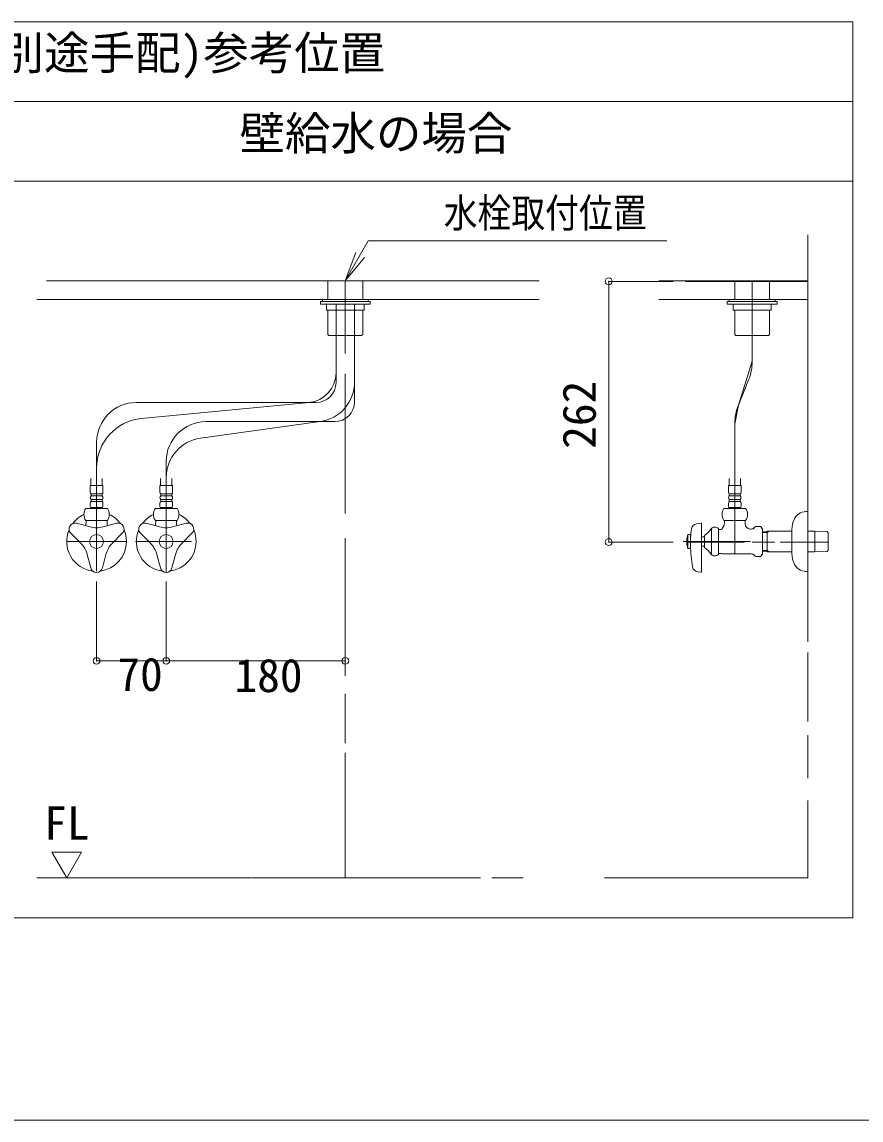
# Model space of a CAD drawing. Units: millimetres at full size, sheet at 1:7; details may follow other scales. Extents: x -1403 to 1462, y -962 to 946.
# Drawn here: x 542 to 1059, y -962 to -286 of the extents above; entities that cross this region are included whole.
import ezdxf
from ezdxf.enums import TextEntityAlignment as Align

# ---------------------------------------------------------------- set-up
doc = ezdxf.new("R2010")
doc.units = ezdxf.units.MM
doc.header["$LTSCALE"] = 7
doc.header["$PDMODE"] = 32
doc.header["$PDSIZE"] = 4.2
doc.layers.add('F-0', color=7, linetype='Continuous', lineweight=15)
doc.styles.add('ＭＳ ゴシック', font='')
doc.styles.get('ＭＳ ゴシック').set_extended_font_data('MS Gothic')

msp = doc.modelspace()

# ---------------------------------------------------------------- linework, layer by layer
at = {"layer": 'F-0', "lineweight": 18}
for p, q in [((12.404, -286.127), (1053.654, -286.127)), ((12.404, -335.127), (1053.654, -335.127))]:
    msp.add_line(p, q, dxfattribs=at)
at = {"layer": 'F-0'}
for p, q in [((533.029, -384.127), (1053.654, -384.127)), ((1026.092, -417.202), (1026.092, -445.763)), ((1026.092, -417.202), (1026.092, -507.108)), ((741.279, -445.377), (755.424, -420.877)), ((755.424, -420.877), (939.174, -420.877)), ((741.279, -445.377), (747.814, -427.932)), ((741.279, -445.377), (750.467, -429.464)), ((741.279, -445.377), (753.119, -430.995)), ((557.385, -445.377), (860.717, -445.377)), ((860.717, -445.377), (558.35, -445.377)), ((730.56, -445.377), (730.56, -457.014)), ((741.279, -445.411), (741.279, -490.229)), ((751.998, -457.014), (751.998, -445.377)), ((952.358, -445.763), (950.709, -445.763)), ((1026.092, -445.763), (952.358, -445.763)), ((981.073, -457.014), (981.073, -445.377)), ((991.792, -494.974), (991.792, -445.377)), ((1002.51, -445.377), (1002.51, -457.014)), ((1026.092, -445.763), (1026.092, -480.543)), ((551.404, -457.014), (563.663, -457.014)), ((860.717, -457.014), (558.212, -457.014)), ((725.967, -458.239), (725.967, -459.771)), ((756.592, -458.239), (725.967, -458.239)), ((727.192, -457.014), (755.367, -457.014)), ((727.192, -458.239), (727.192, -457.014)), ((755.367, -458.239), (727.192, -458.239)), ((755.367, -457.014), (755.367, -458.239)), ((756.592, -459.771), (756.592, -458.239)), ((756.592, -459.158), (756.592, -459.771)), ((934.217, -457.014), (952.07, -457.014)), ((1026.092, -457.014), (950.698, -457.014)), ((951.024, -457.014), (1026.092, -457.014)), ((976.479, -459.771), (976.479, -458.239)), ((976.479, -458.239), (1007.104, -458.239)), ((976.479, -459.158), (976.479, -459.771)), ((977.704, -457.014), (977.704, -458.239)), ((1005.879, -457.014), (977.704, -457.014)), ((977.704, -458.239), (1005.879, -458.239)), ((1005.879, -458.239), (1005.879, -457.014)), ((1007.104, -458.239), (1007.104, -459.771)), ((725.967, -459.771), (756.592, -459.771)), ((752.917, -459.771), (729.642, -459.771)), ((729.642, -459.771), (729.642, -463.446)), ((729.642, -463.446), (752.917, -463.446)), ((730.56, -463.446), (730.56, -478.391)), ((735.579, -502.032), (735.579, -459.611)), ((735.579, -502.032), (735.579, -463.446)), ((746.979, -507.789), (746.979, -459.826)), ((746.979, -507.789), (746.979, -463.446)), ((751.998, -478.391), (751.998, -463.446)), ((752.917, -463.446), (752.917, -459.771)), ((1007.104, -459.771), (976.479, -459.771)), ((980.154, -459.771), (1003.429, -459.771)), ((980.154, -463.446), (980.154, -459.771)), ((1003.429, -463.446), (980.154, -463.446)), ((981.073, -478.391), (981.073, -463.446)), ((1002.51, -463.446), (1002.51, -478.391)), ((1003.429, -459.771), (1003.429, -463.446)), ((731.02, -478.85), (730.56, -478.391)), ((731.173, -479.003), (731.02, -478.85)), ((731.173, -479.003), (750.834, -479.003)), ((750.834, -479.003), (751.385, -479.003)), ((751.538, -478.85), (751.385, -479.003)), ((751.998, -478.391), (751.538, -478.85)), ((981.073, -478.391), (981.532, -478.85)), ((981.532, -478.85), (981.685, -479.003)), ((982.237, -479.003), (981.685, -479.003)), ((1001.898, -479.003), (982.237, -479.003)), ((1001.898, -479.003), (1002.051, -478.85)), ((1002.051, -478.85), (1002.51, -478.391)), ((735.579, -508.074), (735.579, -502.032)), ((741.279, -502.623), (741.279, -588.695)), ((989.567, -506.433), (983.308, -521.945)), ((1026.092, -500.274), (1026.092, -524.043)), ((746.979, -519.81), (746.979, -507.789)), ((612.654, -520.324), (718.948, -520.324)), ((615.873, -530.151), (718.948, -520.324)), ((723.329, -520.324), (718.948, -520.324)), ((1026.092, -518.066), (1026.092, -541.311)), ((652.183, -542.213), (725.825, -532.06)), ((655.529, -532.06), (725.825, -532.06)), ((734.729, -532.06), (725.825, -532.06)), ((981.084, -533.404), (981.084, -613.508)), ((1026.092, -531.681), (1026.092, -660.652)), ((588.154, -544.824), (588.154, -560.638)), ((588.154, -560.638), (588.154, -624.092)), ((588.154, -560.638), (588.154, -624.092)), ((631.029, -556.56), (631.029, -566.483)), ((1026.092, -554.261), (1026.092, -667.592)), ((584.641, -567.136), (584.64, -571.368)), ((591.682, -571.368), (591.684, -567.136)), ((627.516, -567.136), (627.515, -571.368)), ((631.029, -566.483), (631.029, -624.839)), ((631.029, -566.483), (631.029, -624.839)), ((634.557, -571.368), (634.559, -567.136)), ((977.556, -571.368), (977.554, -567.136)), ((984.597, -567.136), (984.598, -571.368)), ((592.074, -571.368), (584.234, -571.368)), ((584.234, -571.368), (584.234, -575.502)), ((592.074, -575.502), (592.074, -571.368)), ((634.949, -571.368), (627.109, -571.368)), ((627.109, -571.368), (627.109, -575.502)), ((634.949, -575.502), (634.949, -571.368)), ((977.164, -571.368), (985.004, -571.368)), ((977.164, -575.502), (977.164, -571.368)), ((985.004, -571.368), (985.004, -575.502)), ((584.785, -576.574), (591.523, -576.574)), ((584.785, -577.799), (584.785, -576.574)), ((591.523, -577.799), (584.785, -577.799)), ((584.785, -579.943), (591.523, -579.943)), ((584.785, -581.168), (584.785, -579.943)), ((591.523, -576.574), (591.523, -577.799)), ((591.523, -579.943), (591.523, -581.168)), ((627.66, -576.574), (634.398, -576.574)), ((627.66, -577.799), (627.66, -576.574)), ((634.398, -577.799), (627.66, -577.799)), ((627.66, -579.943), (634.398, -579.943)), ((627.66, -581.168), (627.66, -579.943)), ((634.398, -576.574), (634.398, -577.799)), ((634.398, -579.943), (634.398, -581.168)), ((984.453, -576.574), (977.715, -576.574)), ((977.715, -576.574), (977.715, -577.799)), ((977.715, -577.799), (984.453, -577.799)), ((984.453, -579.943), (977.715, -579.943)), ((977.715, -579.943), (977.715, -581.168)), ((984.453, -577.799), (984.453, -576.574)), ((984.453, -581.168), (984.453, -579.943)), ((581.496, -585.456), (594.812, -585.456)), ((584.234, -582.24), (584.234, -584.231)), ((591.523, -581.168), (584.785, -581.168)), ((584.847, -584.843), (591.462, -584.843)), ((592.074, -584.231), (592.074, -582.24)), ((624.371, -585.456), (637.687, -585.456)), ((627.109, -582.24), (627.109, -584.231)), ((634.398, -581.168), (627.66, -581.168)), ((627.722, -584.843), (634.337, -584.843)), ((634.949, -584.231), (634.949, -582.24)), ((987.742, -585.456), (974.426, -585.456)), ((977.164, -584.231), (977.164, -582.24)), ((977.715, -581.168), (984.453, -581.168)), ((984.391, -584.843), (977.776, -584.843)), ((985.004, -582.24), (985.004, -584.231)), ((1026.092, -587.477), (1024.867, -587.477)), ((1026.092, -587.477), (1026.092, -624.043)), ((575.844, -594.646), (584.191, -596.882)), ((594.812, -592.989), (581.496, -592.989)), ((581.723, -592.989), (581.723, -594.222)), ((581.723, -592.989), (582.435, -592.989)), ((582.435, -592.989), (593.874, -592.989)), ((600.464, -594.646), (592.117, -596.882)), ((593.874, -592.989), (594.585, -592.989)), ((594.585, -592.989), (594.585, -594.222)), ((594.585, -594.222), (594.585, -595.133)), ((618.719, -594.646), (627.066, -596.882)), ((637.687, -592.989), (624.371, -592.989)), ((624.598, -592.989), (624.598, -594.222)), ((624.598, -592.989), (625.31, -592.989)), ((625.31, -592.989), (636.749, -592.989)), ((643.339, -594.646), (634.992, -596.882)), ((636.749, -592.989), (637.46, -592.989)), ((637.46, -592.989), (637.46, -594.222)), ((637.46, -594.222), (637.46, -595.133)), ((957.528, -594.948), (960.216, -594.57)), ((974.426, -592.989), (987.742, -592.989)), ((974.653, -592.989), (975.364, -592.989)), ((974.653, -592.989), (974.653, -594.222)), ((975.364, -592.989), (986.803, -592.989)), ((986.803, -592.989), (987.515, -592.989)), ((572.294, -600.794), (578.405, -606.904)), ((604.014, -600.794), (597.903, -606.904)), ((615.169, -600.794), (621.28, -606.904)), ((646.889, -600.794), (640.778, -606.904)), ((960.565, -594.873), (960.565, -624.487)), ((966.647, -600.538), (966.647, -597.837)), ((966.647, -600.538), (966.647, -611.165)), ((970.978, -613.858), (970.978, -597.846)), ((972.759, -598.502), (973.065, -598.196)), ((990.578, -598.196), (991.14, -598.196)), ((993.946, -596.658), (993.305, -597.299)), ((996.849, -596.658), (993.946, -596.658)), ((996.849, -596.658), (998.234, -598.042)), ((998.234, -613.661), (998.234, -598.042)), ((998.234, -599.642), (1001.296, -599.577)), ((998.234, -600.363), (1000.99, -600.296)), ((1002.282, -599.543), (1000.99, -600.289)), ((1000.99, -599.577), (1000.99, -612.127)), ((1001.296, -599.577), (1002.588, -599.543)), ((1016.292, -598.377), (1016.292, -613.327)), ((1026.092, -599.543), (1028.792, -599.543)), ((1028.792, -599.543), (1030.084, -599.577)), ((1030.084, -599.577), (1037.948, -599.745)), ((1030.39, -600.289), (1030.39, -599.577)), ((1030.39, -612.127), (1030.39, -600.289)), ((1037.948, -599.745), (1038.659, -600.496)), ((1038.659, -600.497), (1038.659, -600.496)), ((1038.659, -600.799), (1038.659, -600.497)), ((1038.659, -610.905), (1038.659, -600.799)), ((569.779, -605.852), (606.529, -605.852)), ((606.529, -605.852), (569.779, -605.852)), ((612.037, -605.852), (616.507, -605.852)), ((612.654, -605.852), (646.534, -605.852)), ((741.279, -603.843), (741.279, -688.538)), ((990.726, -605.852), (949.284, -605.852)), ((952.113, -601.564), (951.911, -602.33)), ((952.113, -601.564), (953.828, -601.564)), ((952.113, -601.564), (952.113, -610.139)), ((987.155, -606.205), (952.113, -606.205)), ((953.828, -610.139), (953.828, -601.564)), ((960.565, -602.942), (962.403, -602.942)), ((962.403, -602.177), (962.403, -609.527)), ((1005.669, -606.205), (991.714, -606.205)), ((1038.659, -606.205), (1008.99, -606.205)), ((584.604, -622.116), (582.368, -613.769)), ((591.704, -622.116), (593.94, -613.769)), ((627.479, -622.116), (625.243, -613.769)), ((634.579, -622.116), (636.815, -613.769)), ((962.403, -608.761), (960.565, -608.761)), ((970.978, -613.202), (971.896, -613.202)), ((971.896, -613.202), (972.759, -613.202)), ((972.759, -613.202), (973.065, -613.508)), ((973.065, -613.508), (991.14, -613.508)), ((993.946, -615.046), (993.305, -614.405)), ((1000.99, -611.407), (998.234, -611.341)), ((1001.296, -612.127), (998.234, -612.061)), ((1000.99, -611.415), (1002.282, -612.161)), ((1002.588, -612.161), (1001.296, -612.127)), ((1015.69, -612.161), (1002.588, -612.161)), ((1016.292, -612.161), (1015.69, -612.161)), ((1028.792, -612.161), (1026.092, -612.161)), ((1030.084, -612.127), (1028.792, -612.161)), ((1037.948, -611.958), (1030.084, -612.127)), ((1038.659, -611.208), (1037.948, -611.958)), ((1038.659, -611.207), (1038.659, -610.905)), ((1038.659, -611.208), (1038.659, -611.207)), ((958.247, -624.514), (960.216, -624.79)), ((741.279, -646.535), (741.279, -685.095)), ((1026.092, -674.264), (1026.092, -716.701)), ((741.279, -699.555), (741.279, -729.887)), ((1026.092, -724.975), (1026.092, -751.504)), ((741.279, -735.864), (741.279, -812.877)), ((1026.092, -765.275), (1026.092, -812.877)), ((560.592, -796.964), (578.967, -796.964)), ((569.779, -812.877), (560.592, -796.964)), ((578.967, -796.964), (569.779, -812.877)), ((551.404, -812.877), (653.388, -812.877)), ((569.779, -812.877), (641.912, -812.877)), ((653.388, -812.877), (683.513, -812.877)), ((656.257, -812.877), (669.646, -812.877)), ((683.992, -812.877), (821.553, -812.877)), ((696.902, -812.877), (824.502, -812.877)), ((831.453, -812.877), (850.722, -812.877)), ((900.93, -812.877), (1026.092, -812.877)), ((934.217, -812.877), (1026.092, -812.877)), ((-1402.92, -961.889), (1402.848, -961.889))]:
    msp.add_line(p, q, dxfattribs=at)
at = {"layer": 'F-0', "color": 4, "lineweight": 9}
for p, q in [((903.471, -445.763), (903.471, -606.205)), ((903.471, -445.763), (943.133, -445.763)), ((903.471, -606.205), (943.133, -606.205)), ((588.154, -679.298), (588.154, -630.547)), ((631.029, -679.298), (631.029, -630.547)), ((741.279, -679.298), (741.279, -630.547)), ((588.154, -679.298), (631.029, -679.298)), ((631.029, -679.298), (741.279, -679.298))]:
    msp.add_line(p, q, dxfattribs=at)
at = {"layer": 'F-0', "lineweight": 18}
msp.add_lwpolyline([(1053.654, -286.127), (1053.654, -837.377), (533.029, -837.377)], dxfattribs=at)
at = {"layer": 'F-0'}
for points in [[(934.217, -445.377), (952.025, -445.377), (1026.092, -445.377)], [(981.084, -613.508), (981.084, -533.404), (983.308, -521.945), (991.792, -494.974), (991.792, -445.377)], [(751.385, -479.003), (751.324, -479.003), (740.054, -479.003)], [(981.685, -479.003), (981.747, -479.003), (993.017, -479.003)], [(584.785, -584.843), (584.479, -585.149), (584.479, -585.456)], [(591.829, -585.456), (591.829, -585.149), (591.523, -584.843)], [(627.66, -584.843), (627.354, -585.149), (627.354, -585.456)], [(634.704, -585.456), (634.704, -585.149), (634.398, -584.843)], [(977.409, -585.456), (977.409, -585.149), (977.715, -584.843)], [(984.453, -584.843), (984.759, -585.149), (984.759, -585.456)], [(987.515, -592.989), (987.515, -594.222), (987.515, -595.133)], [(972.759, -598.502), (971.896, -598.502), (970.978, -598.502)], [(1002.588, -599.543), (1015.69, -599.543), (1016.292, -599.543)], [(953.828, -610.139), (952.113, -610.139), (951.948, -609.527)], [(966.647, -611.165), (966.647, -613.508), (966.647, -613.712)], [(998.234, -613.661), (996.849, -615.046), (993.946, -615.046)], [(1024.867, -624.227), (1026.092, -624.227), (1026.092, -624.043)]]:
    msp.add_lwpolyline(points, dxfattribs=at)
for centre in [(588.154, -605.852), (631.029, -605.852)]:
    msp.add_circle(centre, 4.287, dxfattribs=at)
for centre, radius, start, end in [((961.167, -494.974), 30.625, 338.02737, 0), ((717.204, -502.032), 18.375, 275.44583, 360), ((723.329, -508.074), 12.25, 270, 0), ((722.479, -507.789), 24.5, 277.84996, 0), ((612.654, -544.824), 24.5, 90, 180), ((734.729, -519.81), 12.25, 270, 0), ((1011.709, -533.404), 30.625, 158.02737, 180), ((618.779, -560.638), 30.625, 95.44583, 180), ((655.529, -556.56), 24.5, 90, 180), ((655.529, -566.483), 24.5, 97.84996, 180), ((585.552, -575.502), 1.318, 180, 234.43222), ((585.552, -578.871), 1.318, 125.56778, 234.43222), ((590.756, -575.502), 1.318, 305.56778, 0), ((590.756, -578.871), 1.318, 305.56778, 54.43222), ((628.427, -575.502), 1.318, 180, 234.43222), ((628.427, -578.871), 1.318, 125.56778, 234.43222), ((633.631, -575.502), 1.318, 305.56778, 0), ((633.631, -578.871), 1.318, 305.56778, 54.43222), ((978.482, -575.502), 1.318, 180, 234.43222), ((978.482, -578.871), 1.318, 125.56778, 234.43222), ((983.686, -575.502), 1.318, 305.56778, 0), ((983.686, -578.871), 1.318, 305.56778, 54.43222), ((587.082, -589.222), 6.737, 146.00705, 213.99295), ((585.552, -582.24), 1.318, 125.56778, 180), ((584.847, -584.231), 0.613, 180, 270), ((591.462, -584.231), 0.613, 270, 0), ((590.756, -582.24), 1.318, 0, 54.43222), ((589.226, -589.222), 6.737, 326.00705, 33.99295), ((629.957, -589.222), 6.737, 146.00705, 213.99295), ((628.427, -582.24), 1.318, 125.56778, 180), ((627.722, -584.231), 0.613, 180, 270), ((634.337, -584.231), 0.613, 270, 0), ((633.631, -582.24), 1.318, 0, 54.43222), ((632.101, -589.222), 6.737, 326.00705, 33.99295), ((980.012, -589.222), 6.737, 146.00705, 213.99295), ((977.776, -584.231), 0.613, 180, 270), ((978.482, -582.24), 1.318, 125.56778, 180), ((984.391, -584.231), 0.613, 270, 0), ((983.686, -582.24), 1.318, 0, 54.43222), ((982.156, -589.222), 6.737, 326.00705, 33.99295), ((1024.867, -595.439), 7.963, 90, 156.44354), ((574.893, -598.196), 3.675, 75, 225), ((588.154, -605.852), 18.375, 115.15066, 143.05689), ((575.956, -594.222), 5.767, 340.64106, 0), ((588.154, -605.852), 18.375, 36.94311, 64.84934), ((601.415, -598.196), 3.675, 315, 105), ((617.768, -598.196), 3.675, 75, 225), ((631.029, -605.852), 18.375, 115.15066, 143.05689), ((618.831, -594.222), 5.767, 340.64106, 0), ((631.029, -605.852), 18.375, 36.94311, 64.84934), ((644.29, -598.196), 3.675, 315, 105), ((960.259, -594.873), 0.306, 0, 98.00409), ((968.886, -594.222), 5.767, 316.4444, 0), ((1031.604, -598.377), 15.312, 156.44354, 180), ((588.154, -605.852), 18.375, 156.94311, 263.05689), ((588.154, -582.092), 15.312, 255, 285), ((597.648, -595.133), 3.062, 180, 199.83613), ((588.154, -605.852), 18.375, 0, 23.05689), ((631.029, -605.852), 18.375, 156.94311, 263.05689), ((631.029, -582.092), 15.312, 255, 285), ((640.523, -595.133), 3.062, 180, 199.83613), ((631.029, -605.852), 18.375, 0, 23.05689), ((999.711, -605.629), 45.938, 170.40851, 177.22136), ((958.039, -598.587), 3.675, 98.00409, 170.40851), ((954.191, -589.984), 14.7, 303.95919, 326.04081), ((968.834, -600.033), 3.062, 45.573, 143.1301), ((990.578, -595.133), 3.062, 180, 270), ((991.14, -595.133), 3.062, 270, 315), ((567.577, -617.732), 15.312, 15, 45), ((588.154, -605.852), 18.375, 276.94311, 0), ((608.731, -617.732), 15.312, 135, 165), ((610.452, -617.732), 15.312, 15, 45), ((631.029, -605.852), 18.375, 276.94311, 0), ((651.606, -617.732), 15.312, 135, 165), ((966.813, -605.852), 15.312, 166.70293, 180), ((966.813, -605.852), 15.312, 180, 193.29707), ((966.813, -605.852), 15.312, 193.29707, 193.88654), ((1045.703, -605.852), 91.908, 181.52753, 189.8029), ((954.191, -621.72), 14.7, 33.95919, 56.04081), ((968.834, -611.671), 3.062, 216.8699, 314.427), ((991.14, -616.571), 3.062, 45, 90), ((1031.604, -613.327), 15.312, 180, 203.55646), ((958.758, -620.874), 3.675, 189.8029, 262), ((1024.867, -616.264), 7.963, 203.55646, 270), ((588.154, -621.164), 3.675, 195, 345), ((631.029, -621.164), 3.675, 195, 345), ((960.259, -624.487), 0.306, 262, 0)]:
    msp.add_arc(centre, radius, start, end, dxfattribs=at)
at = {"layer": 'F-0', "color": 6}
for p in [(903.471, -445.763), (903.471, -606.205), (588.154, -679.298), (631.029, -679.298), (741.279, -679.298)]:
    msp.add_point(p, dxfattribs=at)

# ---------------------------------------------------------------- texts
at = {"layer": 'F-0', "style": 'ＭＳ ゴシック'}
for s, p in [('止水栓(別途手配)参考位置', (429.876, -321.569)), ('壁給水の場合', (676.115, -371.03)), ('70', (600.953, -703.98)), ('180', (673.081, -704.669)), ('FL', (555.875, -795.535))]:
    msp.add_text(s, height=20.53, dxfattribs=at).set_placement(p, align=Align.BOTTOM_LEFT)
at = {"layer": 'F-0', "style": 'ＭＳ ゴシック', "width": 0.85}
msp.add_text('水栓取付位置', height=17.96, dxfattribs=at).set_placement((801.835, -418.031), align=Align.BOTTOM_LEFT)
at = {"layer": 'F-0', "style": 'ＭＳ ゴシック'}
msp.add_text('262', height=20.53, rotation=90, dxfattribs=at).set_placement((901.658, -548.81), align=Align.BOTTOM_LEFT)

doc.saveas('drawing.dxf')
